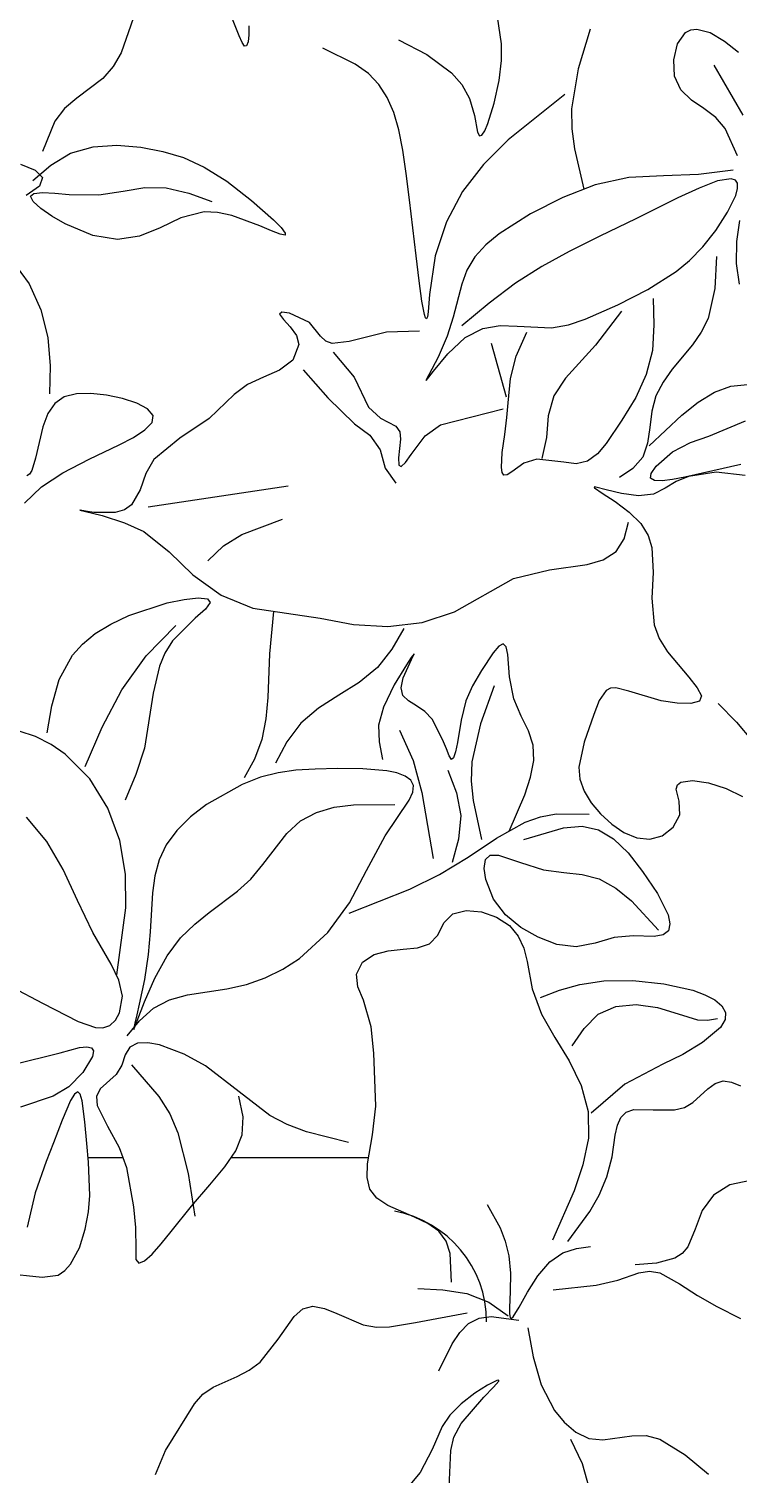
# Model space of a CAD drawing. Extents: x 1292 to 1769, y 219 to 688.
# Drawn here: x 1512 to 1594.8, y 380.3 to 549 of the extents above; entities that cross this region are included whole.
import ezdxf

# ---------------------------------------------------------------- set-up
doc = ezdxf.new("R2010")
doc.units = 0
doc.header["$LTSCALE"] = 0.9
doc.header["$MEASUREMENT"] = 0
doc.layers.add('3', color=3, linetype='CONTINUOUS')

msp = doc.modelspace()

# ---------------------------------------------------------------- linework, layer by layer
at = {"layer": '3'}
for p, q in [((1525.37, 553.58), (1522.82, 546.17)), ((1536.58, 548.17), (1534.91, 552.38)), ((1537.7, 548.26), (1537.61, 547.45)), ((1537.71, 549.32), (1537.7, 548.26)), ((1577.5, 548.93), (1576.09, 544.29)), ((1587.71, 547.23), (1588.64, 548.55)), ((1588.64, 548.55), (1589.26, 548.87)), ((1589.26, 548.87), (1589.95, 548.95)), ((1589.95, 548.95), (1591.51, 548.53)), ((1591.51, 548.53), (1593.17, 547.53)), ((1536.91, 547.37), (1536.58, 548.17)), ((1537.2, 546.95), (1536.91, 547.37)), ((1537.44, 546.98), (1537.2, 546.95)), ((1537.61, 547.45), (1537.44, 546.98)), ((1550.08, 544.85), (1546.31, 546.72)), ((1587.25, 545.37), (1587.71, 547.23)), ((1593.17, 547.53), (1594.81, 546.23)), ((1522.82, 546.17), (1521.88, 544.56)), ((1551.64, 543.75), (1550.08, 544.85)), ((1587.35, 543.44), (1587.25, 545.37)), ((1520.68, 543.17), (1517.62, 540.89)), ((1521.88, 544.56), (1520.68, 543.17)), ((1552.87, 542.46), (1551.64, 543.75)), ((1576.09, 544.29), (1575.31, 539.64)), ((1588.08, 541.85), (1587.35, 543.44)), ((1595.36, 538.91), (1591.98, 544.72)), ((1553.84, 540.96), (1552.87, 542.46)), ((1589.31, 540.66), (1588.08, 541.85)), ((1517.62, 540.89), (1516.18, 539.68)), ((1554.59, 539.21), (1553.84, 540.96)), ((1574.55, 541.32), (1567.96, 536.02)), ((1590.77, 539.66), (1589.31, 540.66)), ((1515.08, 538.21), (1513.64, 534.65)), ((1516.18, 539.68), (1515.08, 538.21)), ((1555.17, 537.17), (1554.59, 539.21)), ((1575.31, 539.64), (1575.35, 537.3)), ((1592.17, 538.62), (1590.77, 539.66)), ((1593.26, 537.33), (1592.17, 538.62)), ((1555.64, 534.81), (1555.17, 537.17)), ((1575.35, 537.3), (1575.66, 534.96)), ((1594.68, 534.16), (1593.26, 537.33)), ((1556.05, 532.09), (1555.64, 534.81)), ((1567.96, 536.02), (1565.06, 533.14)), ((1575.66, 534.96), (1576.76, 530.26)), ((1565.06, 533.14), (1562.61, 529.98)), ((1556.45, 529), (1556.05, 532.09)), ((1562.61, 529.98), (1560.73, 526.45)), ((1557.21, 522.49), (1556.45, 529)), ((1560.73, 526.45), (1559.44, 522.47)), ((1594.94, 526.59), (1594.58, 524.16)), ((1594.58, 524.16), (1594.53, 521.59)), ((1557.57, 519.57), (1557.21, 522.49)), ((1559.44, 522.47), (1558.77, 517.97)), ((1594.53, 521.59), (1594.87, 519.15)), ((1557.89, 517.2), (1557.57, 519.57)), ((1558.77, 517.97), (1558.6, 515.93)), ((1558.18, 515.63), (1557.89, 517.2)), ((1541.53, 515.89), (1541.26, 515.65)), ((1541.26, 515.65), (1541.73, 515.05)), ((1542.45, 515.78), (1541.53, 515.89)), ((1541.73, 515.05), (1542.53, 514.19)), ((1544.76, 514.71), (1542.45, 515.78)), ((1546.07, 513.09), (1544.76, 514.71)), ((1558.3, 515.23), (1558.18, 515.63)), ((1558.42, 515.13), (1558.3, 515.23)), ((1558.52, 515.35), (1558.42, 515.13)), ((1558.6, 515.93), (1558.52, 515.35)), ((1542.53, 514.19), (1543.25, 513.19)), ((1543.25, 513.19), (1543.52, 512.14)), ((1546.66, 512.51), (1546.07, 513.09)), ((1553.74, 513.58), (1549.38, 512.47)), ((1557.61, 513.68), (1553.74, 513.58)), ((1543.52, 512.14), (1542.81, 510.29)), ((1547.43, 512.26), (1546.66, 512.51)), ((1549.38, 512.47), (1547.43, 512.26)), ((1565.96, 512.29), (1567.7, 506.02)), ((1542.81, 510.29), (1541.28, 509.12)), ((1539.4, 508.32), (1537.53, 507.47)), ((1541.28, 509.12), (1539.4, 508.32)), ((1544.04, 509.16), (1546.9, 505.89)), ((1535.97, 506.28), (1533.08, 503.5)), ((1537.53, 507.47), (1535.97, 506.28)), ((1546.9, 505.89), (1550.01, 502.85)), ((1533.08, 503.5), (1529.63, 501.21)), ((1550.01, 502.85), (1551.81, 501.53)), ((1529.63, 501.21), (1526.62, 498.7)), ((1551.81, 501.53), (1553.01, 499.83)), ((1553.01, 499.83), (1553.61, 497.71)), ((1526.62, 498.7), (1525.68, 497.06)), ((1553.61, 497.71), (1554.83, 495.93)), ((1525.68, 497.06), (1525.02, 495.17)), ((1587.54, 496.14), (1586.25, 495.35)), ((1588.98, 496.73), (1587.54, 496.14)), ((1592.2, 497.22), (1588.98, 496.73)), ((1595.59, 496.85), (1592.2, 497.22)), ((1525.02, 495.17), (1524.02, 493.42)), ((1542.3, 495.58), (1525.95, 493.14)), ((1578.18, 495.49), (1577.96, 495.51)), ((1577.96, 495.51), (1578.03, 495.4)), ((1578.03, 495.4), (1578.92, 494.79)), ((1579.36, 495.18), (1578.18, 495.49)), ((1578.92, 494.79), (1580.41, 493.79)), ((1581.16, 494.73), (1579.36, 495.18)), ((1583.14, 494.46), (1581.16, 494.73)), ((1584.88, 494.66), (1583.14, 494.46)), ((1586.25, 495.35), (1584.88, 494.66)), ((1517.98, 492.79), (1518.48, 492.68)), ((1518.02, 492.78), (1517.98, 492.79)), ((1518.63, 492.66), (1518.02, 492.78)), ((1518.48, 492.68), (1520.57, 492.15)), ((1519.63, 492.51), (1518.63, 492.66)), ((1523.21, 492.82), (1522.1, 492.5)), ((1524.02, 493.42), (1523.21, 492.82)), ((1580.41, 493.79), (1582.06, 492.56)), ((1582.06, 492.56), (1583.41, 491.22)), ((1522.1, 492.5), (1519.63, 492.51)), ((1520.57, 492.15), (1523.21, 491.31)), ((1523.21, 491.31), (1525.43, 490.29)), ((1581.48, 489.44), (1581.97, 491.4)), ((1583.41, 491.22), (1584.26, 489.84)), ((1525.43, 490.29), (1528.4, 487.91)), ((1580.52, 487.95), (1581.48, 489.44)), ((1584.26, 489.84), (1584.71, 488.44)), ((1528.4, 487.91), (1531.18, 485.26)), ((1579.03, 487), (1580.52, 487.95)), ((1584.71, 488.44), (1584.86, 485.53)), ((1568.56, 484.82), (1572.77, 485.81)), ((1572.77, 485.81), (1577.14, 486.44)), ((1577.14, 486.44), (1579.03, 487)), ((1531.18, 485.26), (1534.46, 482.86)), ((1561.69, 480.92), (1568.56, 484.82)), ((1584.86, 485.53), (1584.69, 482.51)), ((1534.46, 482.86), (1538.15, 481.37)), ((1584.69, 482.51), (1584.98, 479.39)), ((1538.15, 481.37), (1546.01, 480.17)), ((1540.56, 480.95), (1540.11, 476.01)), ((1557.9, 479.68), (1561.69, 480.92)), ((1546.01, 480.17), (1549.9, 479.43)), ((1549.9, 479.43), (1553.89, 479.2)), ((1553.89, 479.2), (1557.9, 479.68)), ((1584.98, 479.39), (1585.55, 477.82)), ((1585.55, 477.82), (1586.52, 476.24)), ((1540.11, 476.01), (1539.91, 470.94)), ((1556.96, 476.02), (1556.63, 475.58)), ((1556.67, 475.37), (1556.99, 475.97)), ((1556.99, 475.97), (1556.96, 476.02)), ((1566.19, 476.13), (1564.82, 474.06)), ((1566.85, 476.92), (1566.19, 476.13)), ((1567.37, 477.2), (1566.85, 476.92)), ((1567.7, 476.83), (1567.37, 477.2)), ((1567.89, 475.94), (1567.7, 476.83)), ((1568.11, 473.34), (1567.89, 475.94)), ((1586.52, 476.24), (1589, 473.29)), ((1556.08, 474.75), (1554.66, 472.39)), ((1555.71, 473.21), (1556.67, 475.37)), ((1556.63, 475.58), (1556.08, 474.75)), ((1564.82, 474.06), (1563.77, 472.3)), ((1554.66, 472.39), (1553.39, 469.8)), ((1555.47, 472.07), (1555.71, 473.21)), ((1563.77, 472.3), (1563.02, 470.53)), ((1568.6, 470.76), (1568.11, 473.34)), ((1589, 473.29), (1590, 472.07)), ((1539.91, 470.94), (1539.69, 468.44)), ((1555.67, 471.17), (1555.47, 472.07)), ((1556.32, 470.53), (1555.67, 471.17)), ((1566.32, 472.29), (1564.7, 467.87)), ((1569.44, 468.75), (1568.6, 470.76)), ((1579.36, 471.73), (1578.55, 470.57)), ((1579.88, 472), (1579.36, 471.73)), ((1580.51, 472.04), (1579.88, 472)), ((1582.01, 471.66), (1580.51, 472.04)), ((1585.78, 470.55), (1582.01, 471.66)), ((1590, 472.07), (1590.51, 471.11)), ((1590.51, 471.11), (1590.27, 470.49)), ((1553.39, 469.8), (1552.83, 467.68)), ((1557.24, 469.97), (1556.32, 470.53)), ((1558.21, 469.31), (1557.24, 469.97)), ((1559.07, 468.38), (1558.21, 469.31)), ((1563.02, 470.53), (1562.47, 468.27)), ((1577.94, 468.94), (1576.82, 465.7)), ((1578.55, 470.57), (1577.94, 468.94)), ((1587.67, 470.26), (1585.78, 470.55)), ((1589.25, 470.22), (1587.67, 470.26)), ((1590.27, 470.49), (1589.25, 470.22)), ((1539.69, 468.44), (1539.22, 466.01)), ((1552.83, 467.68), (1552.91, 465.74)), ((1560.3, 466.03), (1559.07, 468.38)), ((1562.47, 468.27), (1562.02, 465.66)), ((1564.7, 467.87), (1563.7, 463.42)), ((1570.3, 467.05), (1569.44, 468.75)), ((1512.82, 466.37), (1510.91, 467)), ((1514.62, 465.46), (1512.82, 466.37)), ((1539.22, 466.01), (1538.35, 463.72)), ((1552.91, 465.74), (1553.3, 463.69)), ((1560.73, 464.93), (1560.3, 466.03)), ((1562.02, 465.66), (1561.81, 464.59)), ((1570.86, 465.37), (1570.3, 467.05)), ((1576.82, 465.7), (1576.19, 462.81)), ((1516.29, 464.3), (1514.62, 465.46)), ((1519.13, 461.42), (1516.29, 464.3)), ((1561.07, 464.1), (1560.73, 464.93)), ((1561.34, 463.7), (1561.07, 464.1)), ((1561.58, 463.88), (1561.34, 463.7)), ((1561.81, 464.59), (1561.58, 463.88)), ((1570.92, 463.56), (1570.86, 465.37)), ((1538.35, 463.72), (1537.13, 461.55)), ((1563.7, 463.42), (1563.63, 461.17)), ((1570.56, 461.61), (1570.92, 463.56)), ((1576.19, 462.81), (1576.31, 461.41)), ((1521.25, 458), (1519.13, 461.42)), ((1563.63, 461.17), (1563.86, 458.91)), ((1569.89, 459.58), (1570.56, 461.61)), ((1576.31, 461.41), (1576.81, 460.01)), ((1587.53, 460.24), (1587.68, 460.72)), ((1587.68, 460.72), (1588.07, 461.04)), ((1588.07, 461.04), (1589.44, 461.24)), ((1589.44, 461.24), (1591.32, 460.96)), ((1591.32, 460.96), (1593.36, 460.31)), ((1563.86, 458.91), (1564.85, 454.35)), ((1568.04, 455.34), (1569.89, 459.58)), ((1576.81, 460.01), (1577.63, 458.65)), ((1587.88, 458.84), (1587.53, 460.24)), ((1587.95, 457.23), (1587.88, 458.84)), ((1593.36, 460.31), (1595.26, 459.39)), ((1522.64, 454.24), (1521.25, 458)), ((1571.7, 456.99), (1573.53, 457.34)), ((1573.53, 457.34), (1577.37, 457.3)), ((1577.63, 458.65), (1578.72, 457.33)), ((1578.72, 457.33), (1580.02, 456.14)), ((1587.18, 455.8), (1587.95, 457.23)), ((1514.15, 454.13), (1511.75, 456.95)), ((1566.57, 454.5), (1569.94, 456.36)), ((1569.94, 456.36), (1571.7, 456.99)), ((1580.02, 456.14), (1581.45, 455.17)), ((1585.92, 454.79), (1587.18, 455.8)), ((1516.03, 450.84), (1514.15, 454.13)), ((1523.32, 450.32), (1522.64, 454.24)), ((1563.28, 452.29), (1566.57, 454.5)), ((1581.45, 455.17), (1582.96, 454.55)), ((1582.96, 454.55), (1584.47, 454.38)), ((1584.47, 454.38), (1585.92, 454.79)), ((1559.92, 450.26), (1563.28, 452.29)), ((1517.71, 447.23), (1516.03, 450.84)), ((1523.35, 446.39), (1523.32, 450.32)), ((1556.46, 448.57), (1559.92, 450.26)), ((1519.5, 443.5), (1517.71, 447.23)), ((1549.38, 445.76), (1556.46, 448.57)), ((1522.29, 438.55), (1523.35, 446.39)), ((1560.42, 444.64), (1561.49, 445.68)), ((1561.49, 445.68), (1563.05, 446.07)), ((1563.05, 446.07), (1564.84, 445.91)), ((1564.84, 445.91), (1566.6, 445.29)), ((1559.75, 443.19), (1560.42, 444.64)), ((1566.6, 445.29), (1568.08, 444.32)), ((1568.08, 444.32), (1569.1, 443.09)), ((1521.63, 439.79), (1519.5, 443.5)), ((1557.35, 441.72), (1558.77, 442.18)), ((1558.77, 442.18), (1559.75, 443.19)), ((1569.1, 443.09), (1569.75, 441.67)), ((1550.97, 440.02), (1552.31, 440.94)), ((1552.31, 440.94), (1553.94, 441.37)), ((1553.94, 441.37), (1555.68, 441.54)), ((1555.68, 441.54), (1557.35, 441.72)), ((1569.75, 441.67), (1570.16, 440.12)), ((1522.53, 437.94), (1521.63, 439.79)), ((1550.25, 438.64), (1550.97, 440.02)), ((1550.42, 437.14), (1550.25, 438.64)), ((1570.16, 440.12), (1570.76, 436.92)), ((1510.08, 437.1), (1513.63, 435.27)), ((1522.95, 436.06), (1522.53, 437.94)), ((1551.05, 435.6), (1550.42, 437.14)), ((1570.76, 436.92), (1571.83, 433.95)), ((1513.63, 435.27), (1517.79, 433.11)), ((1522.62, 434.14), (1522.95, 436.06)), ((1551.95, 432.5), (1551.05, 435.6)), ((1522.13, 433.26), (1522.62, 434.14)), ((1571.83, 433.95), (1573.38, 431.23)), ((1517.79, 433.11), (1519.79, 432.42)), ((1519.79, 432.42), (1520.68, 432.39)), ((1520.68, 432.39), (1521.47, 432.65)), ((1521.47, 432.65), (1522.13, 433.26)), ((1552.27, 429.41), (1551.95, 432.5)), ((1517.96, 430.06), (1518.79, 430.16)), ((1518.79, 430.16), (1519.35, 430.05)), ((1573.38, 431.23), (1575.05, 428.51)), ((1510.21, 428.09), (1515.69, 429.46)), ((1515.69, 429.46), (1517.96, 430.06)), ((1519.46, 429.01), (1518.34, 427.16)), ((1519.35, 430.05), (1519.59, 429.68)), ((1519.59, 429.68), (1519.46, 429.01)), ((1552.5, 423.23), (1552.27, 429.41)), ((1575.05, 428.51), (1576.46, 425.65)), ((1518.34, 427.16), (1516.68, 425.49)), ((1516.68, 425.49), (1514.87, 424.4)), ((1576.46, 425.65), (1577.28, 422.62)), ((1589.5, 423.67), (1591.24, 425.25)), ((1591.24, 425.25), (1592.09, 425.89)), ((1592.09, 425.89), (1593, 426.17)), ((1593, 426.17), (1593.99, 426.05)), ((1593.99, 426.05), (1595.03, 425.62)), ((1514.87, 424.4), (1511.07, 423.1)), ((1516.91, 423.9), (1515.91, 421.59)), ((1517.36, 424.63), (1516.91, 423.9)), ((1517.74, 424.92), (1517.36, 424.63)), ((1518.04, 424.64), (1517.74, 424.92)), ((1518.25, 423.84), (1518.04, 424.64)), ((1518.55, 421.4), (1518.25, 423.84)), ((1588.49, 423.08), (1589.5, 423.67)), ((1552.12, 419.9), (1552.5, 423.23)), ((1577.28, 422.62), (1577.3, 419.5)), ((1580.69, 421), (1581.09, 421.92)), ((1581.09, 421.92), (1581.71, 422.54)), ((1581.71, 422.54), (1582.59, 422.83)), ((1582.59, 422.83), (1584.86, 422.82)), ((1584.86, 422.82), (1587.34, 422.81)), ((1587.34, 422.81), (1588.49, 423.08)), ((1515.91, 421.59), (1514.92, 418.95)), ((1518.79, 418.88), (1518.55, 421.4)), ((1580.44, 419.86), (1580.69, 421)), ((1514.92, 418.95), (1514.06, 416.76)), ((1519, 416.68), (1518.79, 418.88)), ((1551.54, 416.48), (1552.12, 419.9)), ((1577.3, 419.5), (1576.67, 416.37)), ((1580.07, 417.33), (1580.44, 419.86)), ((1514.06, 416.76), (1512.79, 413.13)), ((1518.94, 417.24), (1522.99, 417.24)), ((1519.15, 412.8), (1519, 416.68)), ((1535.55, 417.24), (1551.67, 417.24)), ((1579.46, 414.97), (1580.07, 417.33)), ((1551.5, 414.91), (1551.54, 416.48)), ((1576.67, 416.37), (1575.65, 413.33)), ((1578.57, 412.86), (1579.46, 414.97)), ((1551.82, 413.56), (1551.5, 414.91)), ((1552.64, 412.48), (1551.82, 413.56)), ((1575.65, 413.33), (1573.12, 407.58)), ((1593.79, 414.04), (1591.88, 412.86)), ((1596.19, 414.55), (1593.79, 414.04)), ((1512.79, 413.13), (1511.83, 409.1)), ((1518.99, 410.9), (1519.15, 412.8)), ((1553.9, 411.64), (1552.64, 412.48)), ((1557.02, 410.27), (1553.9, 411.64)), ((1577.47, 410.95), (1578.57, 412.86)), ((1591.88, 412.86), (1590.57, 411.06)), ((1518.6, 408.87), (1518.99, 410.9)), ((1558.56, 409.54), (1557.02, 410.27)), ((1574.9, 407.43), (1577.47, 410.95)), ((1590.57, 411.06), (1589.75, 408.86)), ((1517.93, 406.7), (1518.6, 408.87)), ((1559.84, 408.63), (1558.56, 409.54)), ((1560.71, 407.46), (1559.84, 408.63)), ((1589.75, 408.86), (1588.88, 406.82)), ((1516.91, 404.77), (1517.93, 406.7)), ((1561.16, 406.02), (1560.71, 407.46)), ((1588.88, 406.82), (1588.24, 406.04)), ((1561.33, 402.67), (1561.16, 406.02)), ((1585.24, 404.92), (1582.75, 404.72)), ((1587.39, 405.5), (1585.24, 404.92)), ((1588.24, 406.04), (1587.39, 405.5)), ((1509.21, 403.75), (1513.58, 403.26)), ((1513.58, 403.26), (1515.47, 403.52)), ((1515.47, 403.52), (1516.24, 404.03)), ((1516.24, 404.03), (1516.91, 404.77)), ((1580.72, 402.91), (1583.2, 403.76)), ((1583.2, 403.76), (1584.42, 403.99)), ((1584.42, 403.99), (1585.63, 403.78)), ((1585.63, 403.78), (1587.94, 402.51)), ((1573.18, 401.78), (1578.22, 402.33)), ((1578.22, 402.33), (1580.72, 402.91)), ((1587.94, 402.51), (1590.01, 401.15)), ((1544.01, 399.56), (1545.17, 399.87)), ((1545.17, 399.87), (1546.5, 399.63)), ((1590.01, 401.15), (1592.29, 399.83)), ((1592.29, 399.83), (1595.06, 398.43)), ((1541.13, 396.05), (1543, 398.7)), ((1543, 398.7), (1544.01, 399.56)), ((1546.5, 399.63), (1547.95, 399.03)), ((1547.95, 399.03), (1551.04, 397.72)), ((1557.15, 397.99), (1563.17, 399.1)), ((1551.04, 397.72), (1552.59, 397.45)), ((1552.59, 397.45), (1554.12, 397.48)), ((1554.12, 397.48), (1557.15, 397.99)), ((1570.23, 397.35), (1570.85, 393.97)), ((1539.03, 393.35), (1541.13, 396.05)), ((1537.74, 392.4), (1539.03, 393.35)), ((1570.85, 393.97), (1571.78, 390.71)), ((1533.53, 390.43), (1536.33, 391.69)), ((1536.33, 391.69), (1537.74, 392.4)), ((1532.33, 389.61), (1533.53, 390.43)), ((1564.04, 389.73), (1562.45, 388.5)), ((1565.55, 390.68), (1564.04, 389.73)), ((1565.1, 389.27), (1566.25, 390.42)), ((1566.61, 391.2), (1565.55, 390.68)), ((1566.25, 390.42), (1566.85, 391.12)), ((1566.85, 391.24), (1566.61, 391.2)), ((1566.85, 391.12), (1566.85, 391.24)), ((1571.78, 390.71), (1573.36, 387.7)), ((1527.96, 383.06), (1531.35, 388.5)), ((1531.35, 388.5), (1532.33, 389.61)), ((1562.45, 388.5), (1561.15, 387.18)), ((1562.46, 386.2), (1565.1, 389.27)), ((1561.15, 387.18), (1560.26, 385.84)), ((1573.36, 387.7), (1574.49, 386.33)), ((1574.49, 386.33), (1575.83, 385.2)), ((1560.26, 385.84), (1559.08, 383.14)), ((1561.25, 383.05), (1561.61, 384.59)), ((1561.61, 384.59), (1562.46, 386.2)), ((1575.83, 385.2), (1577.34, 384.46)), ((1578.97, 384.27), (1582.38, 384.77)), ((1582.38, 384.77), (1584.04, 384.8)), ((1584.04, 384.8), (1585.62, 384.36)), ((1526.8, 380.24), (1527.96, 383.06)), ((1559.08, 383.14), (1557.69, 380.47)), ((1560.99, 377.06), (1561.25, 383.05)), ((1575.21, 384.36), (1576.59, 381.51)), ((1577.34, 384.46), (1578.97, 384.27)), ((1585.62, 384.36), (1588.57, 382.53)), ((1576.59, 381.51), (1577.39, 378.61)), ((1588.57, 382.53), (1591.3, 380.27)), ((1557.69, 380.47), (1555.68, 378.11))]:
    msp.add_line(p, q, dxfattribs=at)
at = {"layer": '3', "extrusion": (0, 0, -1)}
for p, q in [((1567.15, 547.2), (1566.68, 550.37)), ((1555.14, 547.67), (1558.44, 545.96)), ((1567.15, 545.27), (1567.15, 547.2)), ((1558.44, 545.96), (1561.34, 543.83)), ((1566.88, 542.95), (1567.15, 545.27)), ((1561.34, 543.83), (1562.52, 542.48)), ((1562.52, 542.48), (1563.43, 540.85)), ((1566.3, 540.28), (1566.88, 542.95)), ((1563.43, 540.85), (1564.02, 538.87)), ((1565.57, 537.91), (1566.3, 540.28)), ((1564.02, 538.87), (1564.37, 536.92)), ((1564.37, 536.92), (1564.58, 536.48)), ((1564.58, 536.48), (1564.87, 536.55)), ((1564.87, 536.55), (1565.21, 537.05)), ((1565.21, 537.05), (1565.57, 537.91)), ((1516.91, 534.46), (1519.52, 535.21)), ((1519.52, 535.21), (1522.31, 535.38)), ((1522.31, 535.38), (1525.09, 535.14)), ((1525.09, 535.14), (1527.67, 534.67)), ((1511.05, 533.16), (1512.79, 532.46)), ((1512.5, 531.27), (1514.61, 533.05)), ((1514.61, 533.05), (1516.91, 534.46)), ((1527.67, 534.67), (1530.07, 533.95)), ((1530.07, 533.95), (1532.49, 532.84)), ((1512.79, 532.46), (1513.62, 531.61)), ((1513.62, 531.61), (1513.29, 530.61)), ((1532.49, 532.84), (1535.12, 531.19)), ((1582, 531.6), (1578.1, 530.77)), ((1586.06, 531.82), (1582, 531.6)), ((1590.15, 531.97), (1586.06, 531.82)), ((1594.19, 532.47), (1590.15, 531.97)), ((1593.95, 531.47), (1592.36, 531.21)), ((1594.44, 531.32), (1593.95, 531.47)), ((1513.29, 530.61), (1511.73, 529.52)), ((1512.23, 529.44), (1512.6, 529.77)), ((1512.6, 529.77), (1513.61, 529.86)), ((1513.61, 529.86), (1515.05, 529.79)), ((1515.05, 529.79), (1516.75, 529.65)), ((1516.75, 529.65), (1520.19, 529.59)), ((1520.19, 529.59), (1523.05, 530.01)), ((1523.05, 530.01), (1525.56, 530.47)), ((1525.56, 530.47), (1528.06, 530.43)), ((1528.06, 530.43), (1530.68, 529.78)), ((1530.68, 529.78), (1533.37, 528.82)), ((1535.12, 531.19), (1538.02, 528.95)), ((1578.1, 530.77), (1574.31, 529.3)), ((1590.21, 530.39), (1587.73, 529.24)), ((1592.36, 531.21), (1590.21, 530.39)), ((1594.7, 530.94), (1594.44, 531.32)), ((1594.49, 529.53), (1594.71, 530.33)), ((1594.71, 530.33), (1594.7, 530.94)), ((1512.54, 528.82), (1512.23, 529.44)), ((1513.43, 528.01), (1512.54, 528.82)), ((1514.72, 527.1), (1513.43, 528.01)), ((1538.02, 528.95), (1540.58, 526.69)), ((1574.31, 529.3), (1570.53, 527.36)), ((1587.73, 529.24), (1582.82, 526.79)), ((1593.54, 527.56), (1594.49, 529.53)), ((1516.26, 526.21), (1514.72, 527.1)), ((1529.78, 526.92), (1527.35, 525.76)), ((1532.48, 527.6), (1529.78, 526.92)), ((1534.03, 527.54), (1532.48, 527.6)), ((1535.7, 527.18), (1534.03, 527.54)), ((1538.96, 525.99), (1535.7, 527.18)), ((1540.58, 526.69), (1541.46, 525.78)), ((1570.53, 527.36), (1566.89, 525.06)), ((1582.82, 526.79), (1578.65, 524.76)), ((1592.17, 525.44), (1593.54, 527.56)), ((1519.51, 524.84), (1516.26, 526.21)), ((1522.39, 524.4), (1519.51, 524.84)), ((1524.96, 524.77), (1522.39, 524.4)), ((1527.35, 525.76), (1524.96, 524.77)), ((1540.32, 525.41), (1538.96, 525.99)), ((1541.35, 524.99), (1540.32, 525.41)), ((1541.92, 524.87), (1541.35, 524.99)), ((1541.46, 525.78), (1541.94, 525.14)), ((1541.94, 525.14), (1541.92, 524.87)), ((1566.89, 525.06), (1565.33, 523.76)), ((1578.65, 524.76), (1575.07, 522.98)), ((1590.66, 523.53), (1592.17, 525.44)), ((1565.33, 523.76), (1564.05, 522.35)), ((1575.07, 522.98), (1571.86, 521.23)), ((1589.11, 521.95), (1590.66, 523.53)), ((1510.14, 521.85), (1512.06, 519.22)), ((1564.05, 522.35), (1563.14, 520.82)), ((1571.86, 521.23), (1568.81, 519.29)), ((1587.54, 520.63), (1589.11, 521.95)), ((1592.23, 522.4), (1592.05, 518.65)), ((1563.14, 520.82), (1562.53, 519.15)), ((1584.24, 518.53), (1587.54, 520.63)), ((1512.06, 519.22), (1513.43, 516.19)), ((1562.53, 519.15), (1561.53, 515.3)), ((1568.81, 519.29), (1565.71, 516.94)), ((1580.72, 516.77), (1584.24, 518.53)), ((1592.05, 518.65), (1591.27, 515.16)), ((1513.43, 516.19), (1514.26, 512.93)), ((1565.71, 516.94), (1562.52, 514.3)), ((1576.94, 515.07), (1580.72, 516.77)), ((1584.86, 517.49), (1584.95, 514.41)), ((1561.53, 515.3), (1560.81, 513.09)), ((1574.99, 514.43), (1576.94, 515.07)), ((1581.18, 516.02), (1578.12, 512.06)), ((1591.27, 515.16), (1590.47, 513.58)), ((1514.26, 512.93), (1514.54, 509.63)), ((1560.81, 513.09), (1559.76, 510.66)), ((1560.89, 511.04), (1562.91, 512.94)), ((1562.91, 512.94), (1564.97, 514)), ((1564.97, 514), (1567, 514.34)), ((1567, 514.34), (1569.01, 514.27)), ((1568.88, 510.77), (1570.13, 513.56)), ((1569.01, 514.27), (1573.01, 514.08)), ((1573.01, 514.08), (1574.99, 514.43)), ((1584.95, 514.41), (1584.76, 511.42)), ((1590.47, 513.58), (1589.43, 512.1)), ((1547.52, 511.24), (1549.97, 508.3)), ((1578.12, 512.06), (1574.63, 508.21)), ((1584.76, 511.42), (1584.05, 508.62)), ((1589.43, 512.1), (1587.08, 509.23)), ((1514.54, 509.63), (1514.46, 506.37)), ((1559.76, 510.66), (1558.68, 508.58)), ((1559.24, 509.03), (1560.89, 511.04)), ((1568.21, 508.15), (1568.88, 510.77)), ((1549.97, 508.3), (1551.65, 504.81)), ((1558.68, 508.58), (1558.38, 508)), ((1558.38, 507.91), (1558.68, 508.3)), ((1558.38, 508), (1558.38, 507.91)), ((1558.68, 508.3), (1559.24, 509.03)), ((1567.95, 505.32), (1568.21, 508.15)), ((1574.63, 508.21), (1573.27, 506.14)), ((1584.05, 508.62), (1582.82, 505.95)), ((1586.01, 507.74), (1585.17, 506.12)), ((1587.08, 509.23), (1586.01, 507.74)), ((1517.58, 506.37), (1516.17, 506.02)), ((1519.25, 506.41), (1517.58, 506.37)), ((1521.1, 506.21), (1519.25, 506.41)), ((1522.97, 505.82), (1521.1, 506.21)), ((1573.27, 506.14), (1572.62, 503.79)), ((1585.17, 506.12), (1584.68, 504.35)), ((1590.1, 505.39), (1592.01, 506.56)), ((1592.01, 506.56), (1593.93, 507.28)), ((1593.93, 507.28), (1595.85, 507.45)), ((1515.06, 505.26), (1514.24, 504.08)), ((1516.17, 506.02), (1515.06, 505.26)), ((1524.63, 505.27), (1522.97, 505.82)), ((1525.89, 504.6), (1524.63, 505.27)), ((1526.54, 503.84), (1525.89, 504.6)), ((1551.65, 504.81), (1553.07, 503.51)), ((1560.04, 502.74), (1567.36, 504.63)), ((1567.8, 503.62), (1567.95, 505.32)), ((1582.82, 505.95), (1581.21, 503.3)), ((1584.68, 504.35), (1584.46, 502.45)), ((1588.19, 503.88), (1590.1, 505.39)), ((1514.24, 504.08), (1513.65, 502.53)), ((1525.57, 502.16), (1526.41, 503.01)), ((1526.41, 503.01), (1526.54, 503.84)), ((1553.07, 503.51), (1554.82, 502.58)), ((1558.28, 501.46), (1560.04, 502.74)), ((1567.55, 501.62), (1567.8, 503.62)), ((1572.62, 503.79), (1572.41, 501.27)), ((1581.21, 503.3), (1579.37, 500.57)), ((1584.37, 500.29), (1588.19, 503.88)), ((1591.36, 501.43), (1595.62, 503.22)), ((1513.65, 502.53), (1512.8, 498.85)), ((1522.57, 500.41), (1524.23, 501.28)), ((1524.23, 501.28), (1525.57, 502.16)), ((1554.82, 502.58), (1555.3, 501.94)), ((1555.38, 501.07), (1555.14, 498.91)), ((1555.3, 501.94), (1555.38, 501.07)), ((1556.63, 499.29), (1558.28, 501.46)), ((1567.26, 499.51), (1567.55, 501.62)), ((1572.41, 501.27), (1571.85, 498.82)), ((1584.46, 502.45), (1584.21, 500.6)), ((1589.21, 500.67), (1591.36, 501.43)), ((1519.06, 498.73), (1522.57, 500.41)), ((1555.96, 498.37), (1556.63, 499.29)), ((1567.15, 497.76), (1567.26, 499.51)), ((1578.35, 499.35), (1577.2, 498.5)), ((1579.37, 500.57), (1578.35, 499.35)), ((1584.21, 500.6), (1583.64, 498.96)), ((1585.21, 497.93), (1587.12, 499.6)), ((1587.12, 499.6), (1589.21, 500.67)), ((1512.8, 498.85), (1512.37, 497.43)), ((1516.01, 497.15), (1519.06, 498.73)), ((1555.14, 498.91), (1555.17, 498.03)), ((1555.17, 498.03), (1555.46, 497.87)), ((1555.46, 497.87), (1555.96, 498.37)), ((1567.23, 497.17), (1567.15, 497.76)), ((1569.75, 498.26), (1568.36, 497.26)), ((1571.3, 498.73), (1569.75, 498.26)), ((1574.43, 498.38), (1571.3, 498.73)), ((1575.89, 498.21), (1574.43, 498.38)), ((1577.2, 498.5), (1575.89, 498.21)), ((1582.49, 497.66), (1580.93, 496.61)), ((1583.64, 498.96), (1582.49, 497.66)), ((1584.61, 497.09), (1585.21, 497.93)), ((1595.08, 498.11), (1588.56, 496.65)), ((1512.11, 496.99), (1511.81, 496.81)), ((1512.37, 497.43), (1512.11, 496.99)), ((1513.5, 495.5), (1516.01, 497.15)), ((1567.45, 496.87), (1567.23, 497.17)), ((1567.83, 496.91), (1567.45, 496.87)), ((1568.36, 497.26), (1567.83, 496.91)), ((1584.56, 496.52), (1584.61, 497.09)), ((1585.01, 496.25), (1584.56, 496.52)), ((1585.89, 496.21), (1585.01, 496.25)), ((1587.1, 496.36), (1585.89, 496.21)), ((1588.56, 496.65), (1587.1, 496.36)), ((1511.51, 493.6), (1513.5, 495.5)), ((1536.88, 489.96), (1541.61, 491.75)), ((1534.75, 488.63), (1536.88, 489.96)), ((1532.91, 486.88), (1534.75, 488.63)), ((1530.17, 482.38), (1531.8, 482.55)), ((1531.8, 482.55), (1532.86, 482.44)), ((1532.86, 482.44), (1533.19, 482.02)), ((1523.69, 480.49), (1528.17, 481.96)), ((1528.17, 481.96), (1530.17, 482.38)), ((1532.64, 481.25), (1531.43, 480.19)), ((1533.19, 482.02), (1532.64, 481.25)), ((1519.76, 478.39), (1521.58, 479.5)), ((1521.58, 479.5), (1523.69, 480.49)), ((1525.73, 475.78), (1529.17, 479.33)), ((1531.43, 480.19), (1528.79, 477.55)), ((1518.29, 477.17), (1519.76, 478.39)), ((1528.79, 477.55), (1527.89, 476.1)), ((1555.79, 478.99), (1554.38, 476.57)), ((1515.57, 473.02), (1517.13, 475.86)), ((1517.13, 475.86), (1518.29, 477.17)), ((1522.87, 471.83), (1525.73, 475.78)), ((1527.89, 476.1), (1527.26, 474.58)), ((1554.38, 476.57), (1552.7, 474.42)), ((1527.26, 474.58), (1526.54, 471.43)), ((1552.7, 474.42), (1550.57, 472.69)), ((1514.7, 469.96), (1515.57, 473.02)), ((1550.57, 472.69), (1548.19, 471.19)), ((1520.6, 467.45), (1522.87, 471.83)), ((1526.54, 471.43), (1525.54, 465.02)), ((1548.19, 471.19), (1545.83, 469.69)), ((1514.19, 466.8), (1514.7, 469.96)), ((1545.83, 469.69), (1543.74, 467.94)), ((1592.44, 470.21), (1594.57, 468.03)), ((1518.61, 462.87), (1520.6, 467.45)), ((1543.74, 467.94), (1542.12, 465.74)), ((1594.57, 468.03), (1596.4, 465.87)), ((1542.12, 465.74), (1540.81, 463.27)), ((1555.27, 467.13), (1556.85, 463.57)), ((1525.54, 465.02), (1524.53, 461.95)), ((1543.17, 462.45), (1541.11, 462.15)), ((1545.42, 462.58), (1543.17, 462.45)), ((1548.05, 462.64), (1545.42, 462.58)), ((1550.99, 462.61), (1548.05, 462.64)), ((1553.78, 462.36), (1550.99, 462.61)), ((1554.96, 462.12), (1553.78, 462.36)), ((1556.85, 463.57), (1557.88, 459.83)), ((1560.92, 462.46), (1561.92, 459.81)), ((1524.53, 461.95), (1523.28, 458.94)), ((1536.91, 460.79), (1532.75, 458.45)), ((1539.04, 461.61), (1536.91, 460.79)), ((1541.11, 462.15), (1539.04, 461.61)), ((1555.91, 461.76), (1554.96, 462.12)), ((1556.58, 461.28), (1555.91, 461.76)), ((1556.9, 460.65), (1556.58, 461.28)), ((1556.82, 459.87), (1556.9, 460.65)), ((1553.6, 454.77), (1556.39, 458.95)), ((1556.39, 458.95), (1556.82, 459.87)), ((1557.88, 459.83), (1559.2, 452.14)), ((1561.92, 459.81), (1562.41, 457.14)), ((1532.75, 458.45), (1530.9, 457)), ((1543.71, 456.52), (1545.57, 457.52)), ((1545.57, 457.52), (1547.66, 458.11)), ((1547.66, 458.11), (1549.91, 458.39)), ((1549.91, 458.39), (1554.71, 458.45)), ((1562.41, 457.14), (1562.13, 454.41)), ((1530.9, 457), (1529.3, 455.42)), ((1542.11, 455.06), (1543.71, 456.52)), ((1569.76, 454.35), (1574.41, 455.73)), ((1574.41, 455.73), (1576.56, 455.92)), ((1576.56, 455.92), (1578.49, 455.5)), ((1578.49, 455.5), (1580.24, 454.44)), ((1529.3, 455.42), (1528.06, 453.73)), ((1539.32, 451.45), (1542.11, 455.06)), ((1551.41, 450.74), (1553.6, 454.77)), ((1562.13, 454.41), (1561.41, 451.65)), ((1580.24, 454.44), (1581.92, 452.79)), ((1528.06, 453.73), (1527.22, 451.97)), ((1565.28, 452.02), (1565.85, 452.52)), ((1565.85, 452.52), (1566.8, 452.51)), ((1566.8, 452.51), (1569.38, 451.65)), ((1581.92, 452.79), (1583.62, 450.62)), ((1527.22, 451.97), (1526.73, 450.12)), ((1537.91, 449.74), (1539.32, 451.45)), ((1549.42, 446.98), (1551.41, 450.74)), ((1565.15, 450.97), (1565.28, 452.02)), ((1565.34, 449.69), (1565.15, 450.97)), ((1569.38, 451.65), (1572.07, 450.81)), ((1572.07, 450.81), (1574.43, 450.49)), ((1574.43, 450.49), (1576.56, 450.28)), ((1583.62, 450.62), (1585.35, 448.05)), ((1526.73, 450.12), (1526.47, 448.12)), ((1536.38, 448.32), (1537.91, 449.74)), ((1566.22, 447.39), (1565.34, 449.69)), ((1576.56, 450.28), (1578.56, 449.76)), ((1578.56, 449.76), (1580.5, 448.69)), ((1580.5, 448.69), (1582.33, 447.21)), ((1526.47, 448.12), (1526.2, 443.57)), ((1533.07, 445.85), (1536.38, 448.32)), ((1567.62, 445.55), (1566.22, 447.39)), ((1582.33, 447.21), (1585.47, 443.79)), ((1585.35, 448.05), (1586.59, 445.55)), ((1531.38, 444.49), (1533.07, 445.85)), ((1546.92, 443.51), (1549.42, 446.98)), ((1569.41, 444.1), (1567.62, 445.55)), ((1586.59, 445.55), (1586.81, 444.52)), ((1529.73, 442.86), (1531.38, 444.49)), ((1571.45, 442.95), (1569.41, 444.1)), ((1586.65, 443.71), (1586.03, 443.22)), ((1586.81, 444.52), (1586.65, 443.71)), ((1526.2, 443.57), (1525.96, 440.94)), ((1528.17, 440.79), (1529.73, 442.86)), ((1543.59, 440.48), (1546.92, 443.51)), ((1573.63, 442.1), (1571.45, 442.95)), ((1575.87, 441.81), (1573.63, 442.1)), ((1578.1, 442.26), (1575.87, 441.81)), ((1580.3, 442.92), (1578.1, 442.26)), ((1582.51, 443.1), (1580.3, 442.92)), ((1584.96, 443.04), (1582.51, 443.1)), ((1586.03, 443.22), (1584.96, 443.04)), ((1525.96, 440.94), (1525.51, 438.02)), ((1526.74, 438.18), (1528.17, 440.79)), ((1541.67, 439.22), (1543.59, 440.48)), ((1539.6, 438.19), (1541.67, 439.22)), ((1525.51, 438.02), (1524.91, 435.12)), ((1525.53, 435.42), (1526.74, 438.18)), ((1530.55, 436.23), (1535.12, 436.93)), ((1535.12, 436.93), (1537.41, 437.42)), ((1537.41, 437.42), (1539.6, 438.19)), ((1573.91, 436.75), (1576.3, 437.43)), ((1576.3, 437.43), (1579.11, 437.85)), ((1579.11, 437.85), (1582.48, 437.88)), ((1582.48, 437.88), (1586.11, 437.51)), ((1586.11, 437.51), (1589.47, 436.75)), ((1524.67, 433.18), (1525.53, 435.42)), ((1526.56, 434.68), (1528.44, 435.65)), ((1528.44, 435.65), (1530.55, 436.23)), ((1571.72, 435.93), (1573.91, 436.75)), ((1589.47, 436.75), (1590.89, 436.23)), ((1590.89, 436.23), (1592.04, 435.63)), ((1592.04, 435.63), (1592.86, 434.95)), ((1524.63, 433.89), (1524.41, 432.93)), ((1524.91, 435.12), (1524.63, 433.89)), ((1524.96, 433.2), (1526.56, 434.68)), ((1576.81, 432.3), (1578.45, 433.95)), ((1578.45, 433.95), (1580.49, 434.88)), ((1580.49, 434.88), (1582.86, 435.09)), ((1582.86, 435.09), (1585.36, 434.75)), ((1585.36, 434.75), (1587.78, 434)), ((1587.78, 434), (1590.04, 433.29)), ((1592.86, 434.95), (1593.28, 434.18)), ((1593.28, 434.18), (1593.25, 433.34)), ((1523.52, 431.42), (1524.96, 433.2)), ((1524.27, 432.16), (1524.41, 432.47)), ((1524.28, 432.32), (1524.27, 432.16)), ((1524.41, 432.93), (1524.28, 432.32)), ((1524.41, 432.47), (1524.67, 433.18)), ((1575.41, 430.28), (1576.81, 432.3)), ((1590.04, 433.29), (1591.18, 433.25)), ((1592.69, 432.43), (1590.61, 430.65)), ((1591.18, 433.25), (1592.35, 433.47)), ((1593.25, 433.34), (1592.69, 432.43)), ((1523.81, 430.12), (1523.25, 429.21)), ((1524.72, 430.57), (1523.81, 430.12)), ((1525.92, 430.62), (1524.72, 430.57)), ((1527.29, 430.37), (1525.92, 430.62)), ((1530.14, 429.3), (1527.29, 430.37)), ((1590.61, 430.65), (1588.3, 429.26)), ((1523.25, 429.21), (1522.87, 428.02)), ((1532.62, 427.92), (1530.14, 429.3)), ((1588.3, 429.26), (1585.98, 428.12)), ((1522.23, 426.92), (1520.35, 425.25)), ((1522.87, 428.02), (1522.23, 426.92)), ((1524.01, 428.07), (1527.21, 424.36)), ((1536.57, 424.9), (1532.62, 427.92)), ((1585.98, 428.12), (1581.54, 425.78)), ((1520.35, 425.25), (1519.91, 424.35)), ((1581.54, 425.78), (1577.62, 422.42)), ((1519.91, 424.35), (1520.01, 423.29)), ((1527.21, 424.36), (1528.46, 422.32)), ((1537.02, 421.98), (1536.54, 424.38)), ((1540.16, 422.15), (1536.57, 424.9)), ((1520.01, 423.29), (1521.21, 420.89)), ((1528.46, 422.32), (1529.4, 420.12)), ((1536.92, 419.89), (1537.02, 421.98)), ((1542.18, 421.08), (1540.16, 422.15)), ((1521.21, 420.89), (1522.57, 418.42)), ((1529.4, 420.12), (1530.63, 415.38)), ((1544.43, 420.25), (1542.18, 421.08)), ((1549.31, 418.98), (1544.43, 420.25)), ((1522.57, 418.42), (1523.41, 416.07)), ((1536.19, 418.01), (1536.92, 419.89)), ((1534.9, 416.14), (1536.19, 418.01)), ((1523.41, 416.07), (1524.24, 411.48)), ((1530.63, 415.38), (1531.38, 410.38)), ((1533.15, 414.06), (1534.9, 416.14)), ((1531.01, 411.57), (1533.15, 414.06)), ((1565.5, 411.76), (1567, 409.02)), ((1524.24, 411.48), (1524.47, 409.08)), ((1528.63, 408.59), (1531.01, 411.57)), ((1524.47, 409.08), (1524.5, 406.49)), ((1527.46, 407.16), (1528.63, 408.59)), ((1567, 409.02), (1567.6, 407.48)), ((1526.4, 405.97), (1527.46, 407.16)), ((1567.6, 407.48), (1568.03, 405.75)), ((1574.3, 406.12), (1575.9, 406.62)), ((1575.9, 406.62), (1577.54, 406.84)), ((1524.5, 406.49), (1524.52, 405.34)), ((1524.52, 405.34), (1524.87, 404.91)), ((1524.87, 404.91), (1525.52, 405.17)), ((1525.52, 405.17), (1526.4, 405.97)), ((1568.03, 405.75), (1568.22, 403.75)), ((1571.41, 403.41), (1572.79, 405.08)), ((1572.79, 405.08), (1574.3, 406.12)), ((1568.22, 403.75), (1568.19, 401.58)), ((1570.2, 401.51), (1571.41, 403.41)), ((1557.4, 401.93), (1560.31, 401.79)), ((1560.31, 401.79), (1563.11, 401.36)), ((1568.19, 401.58), (1568.11, 399.69)), ((1569.23, 399.78), (1570.2, 401.51)), ((1563.11, 401.36), (1565.67, 400.37)), ((1565.67, 400.37), (1567.96, 398.74)), ((1568.53, 398.66), (1569.23, 399.78)), ((1563.33, 397.86), (1564.54, 398.5)), ((1564.54, 398.5), (1565.97, 398.69)), ((1565.97, 398.69), (1569.19, 398.25)), ((1568.11, 399.69), (1568.11, 399)), ((1568.11, 399), (1568.16, 398.57)), ((1568.16, 398.57), (1568.3, 398.46)), ((1568.3, 398.46), (1568.53, 398.66)), ((1561.41, 395.5), (1562.3, 396.83)), ((1562.3, 396.83), (1563.33, 397.86)), ((1559.86, 392.35), (1561.41, 395.5))]:
    msp.add_line(p, q, dxfattribs=at)
at = {"layer": '3'}
msp.add_arc((1552.33, 398.07), 13.1, 0, 79.6111, dxfattribs=at)

doc.saveas('drawing.dxf')
